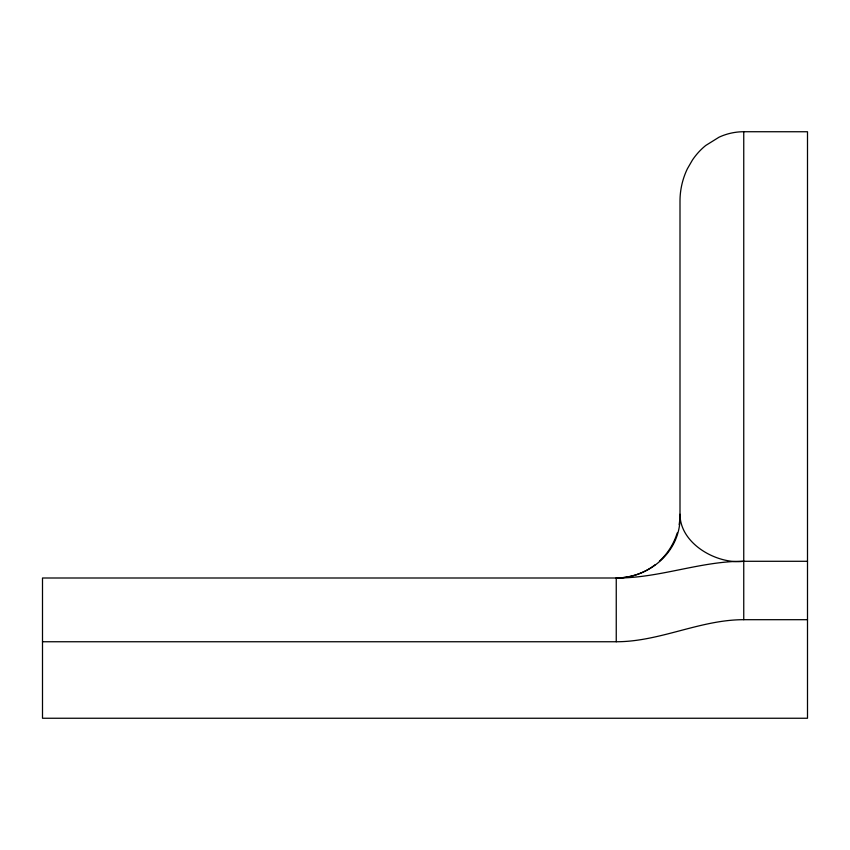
<?xml version="1.0" encoding="UTF-8"?>
<svg xmlns="http://www.w3.org/2000/svg" width="850" height="850" viewBox="0 0 850 850"><rect width="100%" height="100%" fill="white"/><g stroke="black" fill="none" stroke-linecap="round" stroke-linejoin="round"><path stroke-width="1.27" d="M743.75 561.287C717.357 564.655 680 544.064 680 514.25L680 201.333A74.704 74.704 0 0 1 687.384 168.768L692.442 160.023A68.351 68.351 0 0 1 698.742 152.044A65.62 65.62 0 0 1 705.723 145.488L719.089 137.169A59.149 59.149 0 0 1 743.75 131.729L807.5 131.75L807.5 718.25L42.5 718.25L42.5 578L616.25 578C659.451 578.308 700.549 560.979 743.75 561.287L807.5 561.287M42.5 641.75L616.25 641.75L616.25 578C650.909 577.671 681.827 550.216 680 514.25A63.75 63.75 0 0 1 679.139 524.684M807.5 619.692L743.75 619.692C700.092 619.639 659.908 641.803 616.25 641.75M743.75 131.75L743.75 619.692M677.184 532.992A63.75 63.75 0 0 1 659.43 561.159M655.403 564.559A63.75 63.75 0 0 1 616.25 578"/></g></svg>
